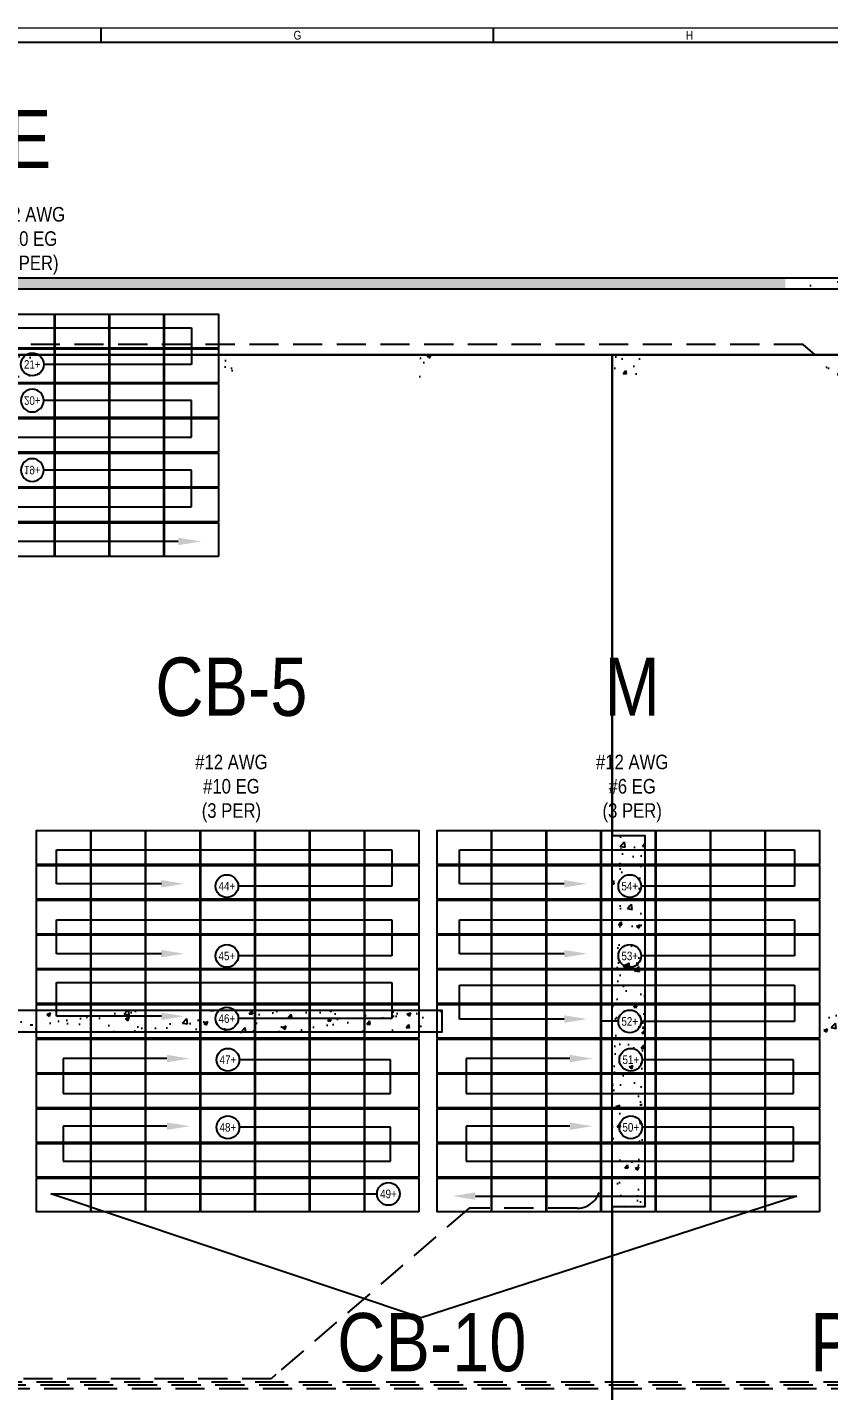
# Model space of a CAD drawing. Header units: inches. Extents: x 0.3 to 35.5, y 0.2 to 23.5.
# Drawn here: x 19.92 to 26.8, y 11.81 to 23.51 of the extents above; entities that cross this region are included whole.
import ezdxf
from ezdxf import colors
from ezdxf.entities.mleader import LeaderData, LeaderLine
from ezdxf.enums import TextEntityAlignment as Align
from ezdxf.math import Vec2, Vec3

# ---------------------------------------------------------------- set-up
doc = ezdxf.new("R2010")
doc.units = ezdxf.units.IN
doc.header["$MEASUREMENT"] = 0
doc.linetypes.add('HIDDEN', pattern=[0.375, 0.25, -0.125])
for name, color, linetype in [('$AUDIT_BAD_LAYER1', 7, 'Continuous'), ('772-1$0$A-AREA', 9, 'Continuous'), ('772-1$0$A-WALL-PATT', 8, 'Continuous'), ('A - Level 1', 7, 'Continuous'), ('AN - Text', 7, 'Continuous'), ('E-STRINGS', 62, 'Continuous'), ('MODULES', 1, 'Continuous')]:
    doc.layers.add(name, color=color, linetype=linetype)
doc.layers.add('E - Conduit', color=7, linetype='HIDDEN', lineweight=25)
doc.styles.add('Arial Narrow', font='ARIALN.TTF', dxfattribs={"height": 1})
doc.styles.add('Borrego', font='ARIALN.TTF')
doc.styles.add('Borrego 8th NO-ANNO', font='ARIALN.TTF')
doc.styles.get("Standard").update_dxf_attribs({"font": 'ARIAL.TTF'})
pattern_1 = [(50, (5.9374, 24.06752), (0.3362157, -0.029415), [0.0351563, -0.3867188]), (355, (5.9374, 24.06752), (-0.0650397, 0.35259), [0.028125, -0.309375]), (100.4514, (5.96543, 24.06507), (0.2711763, 0.3231748), [0.0298782, -0.3286604]), (46.1842, (5.9374, 24.16127), (0.500269, -0.077587), [0.052734, -0.580078]), (96.6356, (5.9791, 24.1548), (0.438123, 0.456618), [0.044817, -0.4929905]), (351.1842, (5.9374, 24.16127), (0.438123, 0.456618), [0.0421875, -0.4640625]), (21, (5.98428, 24.13783), (0.2798002, -0.1887276), [0.0351563, -0.3867188]), (326, (5.9843, 24.13783), (0.114054, 0.339914), [0.028125, -0.309375]), (71.4514, (6.0076, 24.1221), (0.3938544, 0.151186), [0.0298782, -0.3286604]), (37.5, (5.93741, 24.06752), (0.00569993, 0.156044), [0, -0.305625, 0, -0.3140625, 0, -0.3105469]), (7.5, (5.93741, 24.06752), (0.1233138, 0.1848805), [0, -0.1790625, 0, -0.2985938, 0, -0.1183594]), (327.5, (5.83288, 24.06752), (0.25022927, -0.0105726), [0, -0.1171875, 0, -0.365625, 0, -0.4851563]), (317.5, (5.786, 24.06752), (0.2733685, 0.0469242), [0, -0.1523438, 0, -0.2428125, 0, -0.3445313])]
pattern_2 = [(50, (-7.09443, -6.13496), (0.3362157, -0.029415), [0.0351563, -0.3867188]), (355, (-7.09443, -6.13496), (-0.0650397, 0.35259), [0.028125, -0.309375]), (100.4514, (-7.06642, -6.1374), (0.2711763, 0.3231748), [0.0298782, -0.3286604]), (46.1842, (-7.09443, -6.0412), (0.5002692, -0.077587), [0.0527344, -0.580078]), (96.6356, (-7.05275, -6.0477), (0.438123, 0.456618), [0.0448173, -0.4929905]), (351.1842, (-7.09443, -6.0412), (0.438123, 0.456618), [0.0421875, -0.4640625]), (21, (-7.04756, -6.06465), (0.2798002, -0.1887276), [0.0351563, -0.3867188]), (326, (-7.04756, -6.06465), (0.114054, 0.339914), [0.028125, -0.309375]), (71.4514, (-7.02424, -6.08038), (0.3938544, 0.1511862), [0.0298782, -0.3286604]), (37.5, (-7.09443, -6.13496), (0.00569993, 0.156044), [0, -0.305625, 0, -0.3140625, 0, -0.3105469]), (7.5, (-7.09443, -6.13496), (0.12331385, 0.1848805), [0, -0.1790625, 0, -0.29859375, 0, -0.1183594]), (327.5, (-7.19897, -6.13496), (0.25022927, -0.0105726), [0, -0.1171875, 0, -0.365625, 0, -0.48515625]), (317.5, (-7.24584, -6.13496), (0.2733685, 0.0469242), [0, -0.1523438, 0, -0.2428125, 0, -0.3445313])]

# ---------------------------------------------------------------- blocks, each defined once
blk = doc.blocks.new('_TagCircle')
at = {"layer": 'E-STRINGS', "linetype": 'ByBlock', "lineweight": -2}
blk.add_circle((0, 0), 0.125, dxfattribs=at)
at = {"layer": 'E-STRINGS', "style": 'Arial Narrow'}
blk.add_attdef('TAGNUMBER', text='', height=0.09375, dxfattribs=at).set_placement((0, -0.046875), align=Align.CENTER)
blk = doc.blocks.new('*E147')
at = {"layer": '772-1$0$A-WALL-PATT'}
h = blk.add_hatch(dxfattribs=at)
h.set_pattern_fill('AR-CONC', color=256, scale=0.046875, style=0)
h.set_pattern_definition(pattern_1)
h.paths.add_polyline_path([(25.16, 20.879), (10.886, 20.879), (10.886, 20.785), (25.16, 20.785)])
h = blk.add_hatch(dxfattribs=at)
h.set_pattern_fill('AR-CONC', color=256, scale=0.046875, style=0)
h.set_pattern_definition(pattern_1)
h.paths.add_polyline_path([(32.07, 20.879), (25.16, 20.879), (25.16, 20.785), (32.07, 20.785)])
h = blk.add_hatch(dxfattribs=at)
h.set_pattern_fill('AR-CONC', color=256, scale=0.046875, style=0)
h.set_pattern_definition(pattern_2)
h.paths.add_polyline_path([(18.773, 20.035), (18.773, 20.223), (18.539, 20.223), (18.539, 20.035)])
h = blk.add_hatch(dxfattribs=at)
h.set_pattern_fill('AR-CONC', color=256, scale=0.046875, style=0)
h.set_pattern_definition(pattern_2)
h.paths.add_polyline_path([(20.492, 20.035), (20.492, 20.223), (20.258, 20.223), (20.258, 20.035)])
h = blk.add_hatch(dxfattribs=at)
h.set_pattern_fill('AR-CONC', color=256, scale=0.046875, style=0)
h.set_pattern_definition(pattern_2)
h.paths.add_polyline_path([(22.211, 20.035), (22.211, 20.223), (21.977, 20.223), (21.977, 20.035)])
h = blk.add_hatch(dxfattribs=at)
h.set_pattern_fill('AR-CONC', color=256, scale=0.046875, style=0)
h.set_pattern_definition(pattern_2)
h.paths.add_polyline_path([(23.695, 20.223), (23.695, 20.035), (23.93, 20.035), (23.93, 20.223)])
h = blk.add_hatch(dxfattribs=at)
h.set_pattern_fill('AR-CONC', color=256, scale=0.046875, style=0)
h.set_pattern_definition(pattern_2)
h.paths.add_polyline_path([(25.414, 20.223), (25.414, 20.035), (25.648, 20.035), (25.648, 20.223)])
h = blk.add_hatch(dxfattribs=at)
h.set_pattern_fill('AR-CONC', color=256, scale=0.046875, style=0)
h.set_pattern_definition(pattern_1)
h.paths.add_polyline_path([(23.953, 16.098), (23.672, 16.098), (23.672, 12.91), (23.953, 12.91)])
h = blk.add_hatch(dxfattribs=at)
h.set_pattern_fill('AR-CONC', color=256, scale=0.046875, style=0)
h.set_pattern_definition(pattern_1)
h.paths.add_polyline_path([(22.211, 14.41), (22.211, 14.598), (16.82, 14.598), (16.82, 14.41)])
h = blk.add_hatch(dxfattribs=at)
h.set_pattern_fill('AR-CONC', color=256, scale=0.046875, style=0)
h.set_pattern_definition(pattern_2)
h.paths.add_polyline_path([(25.438, 14.41), (25.625, 14.41), (25.625, 14.598), (25.438, 14.598)])
at = {"layer": '772-1$0$A-AREA', "elevation": 0}
for points in [[(32.741, 20.879), (2.25, 20.879)], [(31.977, 20.223), (23.672, 20.223), (23.672, 16.098), (23.953, 16.098), (23.953, 12.91), (23.672, 12.91), (23.672, 10.473)]]:
    blk.add_lwpolyline(points, dxfattribs=at)
for points in [[(18.198, 20.785), (18.149, 20.223), (31.977, 20.223), (31.977, 20.785)], [(15.594, 14.535), (15.594, 3.16), (18.867, 3.16), (18.867, 8.77), (18.977, 8.77), (18.977, 8.723), (19.539, 8.723), (19.539, 8.77), (19.648, 8.77), (19.648, 7.191), (19.539, 7.191), (19.539, 7.301), (18.977, 7.301), (18.977, 7.191), (18.867, 7.191), (18.867, 3.16), (23.672, 3.16), (23.672, 20.223), (18.149, 20.223), (17.657, 14.598), (22.211, 14.598), (22.211, 14.41), (16.82, 14.41), (16.82, 14.535)]]:
    blk.add_lwpolyline(points, close=True, dxfattribs=at)
blk = doc.blocks.new('Border 24 x 36')
at = {"layer": '$AUDIT_BAD_LAYER1'}
for p, q in [((20.675, 23.5), (20.675, 23.625)), ((24.038, 23.5), (24.038, 23.625)), ((34.125, 23.5), (0.5, 23.5))]:
    blk.add_line(p, q, dxfattribs=at)
at = {"layer": '$AUDIT_BAD_LAYER1', "const_width": 0.0125}
blk.add_lwpolyline([(0.375, 0.375), (35.625, 0.375), (35.625, 23.625), (0.375, 23.625)], close=True, dxfattribs=at)
at = {"layer": '$AUDIT_BAD_LAYER1', "char_height": 0.075, "width": 0.18967, "attachment_point": 5, "style": 'Borrego'}
for s, insert in [('G', (22.358, 23.563)), ('H', (25.721, 23.563))]:
    blk.add_mtext(s, dxfattribs=dict(at, insert=insert))

msp = doc.modelspace()

# ---------------------------------------------------------------- linework, layer by layer
at = {"layer": 'AN - Text', "linetype": 'Continuous'}
msp.add_lwpolyline([(0.381, 0.256), (34.006, 0.256), (34.006, 23.381), (0.381, 23.381)], close=True, dxfattribs=at)
at = {"layer": 'E - Conduit'}
for p, q in [((26.576, 20.789), (18.052, 20.789)), ((26.679, 20.7, 0), (26.576, 20.789)), ((24.984, 14.983), (24.838, 14.983)), ((24.838, 14.983), (24.838, 13.577)), ((23.711, 13.377), (22.054, 11.951)), ((24.638, 13.377), (23.711, 13.377)), ((22.054, 11.951), (22.013, 11.915)), ((32.692, 11.829, 0), (8.426, 11.829, 0)), ((32.659, 11.859, 0), (8.449, 11.859, 0)), ((32.626, 11.885, 0), (11.209, 11.885, 0)), ((22.013, 11.915), (11.238, 11.915))]:
    msp.add_line(p, q, dxfattribs=at)
msp.add_arc((24.638, 13.577), 0.2, 270, 0, dxfattribs=at)
at = {"layer": 'MODULES', "elevation": 0}
for points in [[(20.152, 20.76), (19.69, 20.76), (19.69, 21.05), (20.152, 21.05)], [(20.621, 20.76), (20.16, 20.76), (20.16, 21.05), (20.621, 21.05)], [(21.091, 20.76), (20.629, 20.76), (20.629, 21.05), (21.091, 21.05)], [(21.56, 20.76), (21.099, 20.76), (21.099, 21.05), (21.56, 21.05)], [(20.152, 20.462), (19.69, 20.462), (19.69, 20.752), (20.152, 20.752)], [(20.621, 20.462), (20.16, 20.462), (20.16, 20.752), (20.621, 20.752)], [(21.091, 20.462), (20.629, 20.462), (20.629, 20.752), (21.091, 20.752)], [(21.56, 20.462), (21.099, 20.462), (21.099, 20.752), (21.56, 20.752)], [(20.152, 20.163), (19.69, 20.163), (19.69, 20.454), (20.152, 20.454)], [(20.621, 20.163), (20.16, 20.163), (20.16, 20.454), (20.621, 20.454)], [(21.091, 20.163), (20.629, 20.163), (20.629, 20.454), (21.091, 20.454)], [(21.56, 20.163), (21.099, 20.163), (21.099, 20.454), (21.56, 20.454)], [(20.152, 19.865), (19.69, 19.865), (19.69, 20.156), (20.152, 20.156)], [(20.621, 19.865), (20.16, 19.865), (20.16, 20.156), (20.621, 20.156)], [(21.091, 19.865), (20.629, 19.865), (20.629, 20.156), (21.091, 20.156)], [(21.56, 19.865), (21.099, 19.865), (21.099, 20.156), (21.56, 20.156)], [(20.152, 19.567), (19.69, 19.567), (19.69, 19.857), (20.152, 19.857)], [(20.621, 19.567), (20.16, 19.567), (20.16, 19.857), (20.621, 19.857)], [(21.091, 19.567), (20.629, 19.567), (20.629, 19.857), (21.091, 19.857)], [(21.56, 19.567), (21.099, 19.567), (21.099, 19.857), (21.56, 19.857)], [(20.152, 19.269), (19.69, 19.269), (19.69, 19.559), (20.152, 19.559)], [(20.621, 19.269), (20.16, 19.269), (20.16, 19.559), (20.621, 19.559)], [(21.091, 19.269), (20.629, 19.269), (20.629, 19.559), (21.091, 19.559)], [(21.56, 19.269), (21.099, 19.269), (21.099, 19.559), (21.56, 19.559)], [(20.152, 18.971), (19.69, 18.971), (19.69, 19.261), (20.152, 19.261)], [(20.621, 18.971), (20.16, 18.971), (20.16, 19.261), (20.621, 19.261)], [(21.091, 18.971), (20.629, 18.971), (20.629, 19.261), (21.091, 19.261)], [(21.56, 18.971), (21.099, 18.971), (21.099, 19.261), (21.56, 19.261)], [(20.462, 16.327), (20, 16.327), (20, 16.618), (20.462, 16.618)], [(20.932, 16.327), (20.47, 16.327), (20.47, 16.618), (20.932, 16.618)], [(21.401, 16.327), (20.939, 16.327), (20.939, 16.618), (21.401, 16.618)], [(21.871, 16.327), (21.409, 16.327), (21.409, 16.618), (21.871, 16.618)], [(22.34, 16.327), (21.878, 16.327), (21.878, 16.618), (22.34, 16.618)], [(22.81, 16.327), (22.348, 16.327), (22.348, 16.618), (22.81, 16.618)], [(23.279, 16.327), (22.818, 16.327), (22.818, 16.618), (23.279, 16.618)], [(23.9, 16.327), (23.438, 16.327), (23.438, 16.618), (23.9, 16.618)], [(24.369, 16.327), (23.907, 16.327), (23.907, 16.618), (24.369, 16.618)], [(24.839, 16.327), (24.377, 16.327), (24.377, 16.618), (24.839, 16.618)], [(25.308, 16.327), (24.846, 16.327), (24.846, 16.618), (25.308, 16.618)], [(25.778, 16.327), (25.316, 16.327), (25.316, 16.618), (25.778, 16.618)], [(26.247, 16.327), (25.785, 16.327), (25.785, 16.618), (26.247, 16.618)], [(26.717, 16.327), (26.255, 16.327), (26.255, 16.618), (26.717, 16.618)], [(20.462, 16.029), (20, 16.029), (20, 16.32), (20.462, 16.32)], [(20.932, 16.029), (20.47, 16.029), (20.47, 16.32), (20.932, 16.32)], [(21.401, 16.029), (20.939, 16.029), (20.939, 16.32), (21.401, 16.32)], [(21.871, 16.029), (21.409, 16.029), (21.409, 16.32), (21.871, 16.32)], [(22.34, 16.029), (21.878, 16.029), (21.878, 16.32), (22.34, 16.32)], [(22.81, 16.029), (22.348, 16.029), (22.348, 16.32), (22.81, 16.32)], [(23.279, 16.029), (22.818, 16.029), (22.818, 16.32), (23.279, 16.32)], [(23.9, 16.029), (23.438, 16.029), (23.438, 16.32), (23.9, 16.32)], [(24.369, 16.029), (23.907, 16.029), (23.907, 16.32), (24.369, 16.32)], [(24.839, 16.029), (24.377, 16.029), (24.377, 16.32), (24.839, 16.32)], [(25.308, 16.029), (24.846, 16.029), (24.846, 16.32), (25.308, 16.32)], [(25.778, 16.029), (25.316, 16.029), (25.316, 16.32), (25.778, 16.32)], [(26.247, 16.029), (25.785, 16.029), (25.785, 16.32), (26.247, 16.32)], [(26.717, 16.029), (26.255, 16.029), (26.255, 16.32), (26.717, 16.32)], [(20.462, 15.731), (20, 15.731), (20, 16.021), (20.462, 16.021)], [(20.932, 15.731), (20.47, 15.731), (20.47, 16.021), (20.932, 16.021)], [(21.401, 15.731), (20.939, 15.731), (20.939, 16.021), (21.401, 16.021)], [(21.871, 15.731), (21.409, 15.731), (21.409, 16.021), (21.871, 16.021)], [(22.34, 15.731), (21.878, 15.731), (21.878, 16.021), (22.34, 16.021)], [(22.81, 15.731), (22.348, 15.731), (22.348, 16.021), (22.81, 16.021)], [(23.279, 15.731), (22.818, 15.731), (22.818, 16.021), (23.279, 16.021)], [(23.9, 15.731), (23.438, 15.731), (23.438, 16.021), (23.9, 16.021)], [(24.369, 15.731), (23.907, 15.731), (23.907, 16.021), (24.369, 16.021)], [(24.839, 15.731), (24.377, 15.731), (24.377, 16.021), (24.839, 16.021)], [(25.308, 15.731), (24.846, 15.731), (24.846, 16.021), (25.308, 16.021)], [(25.778, 15.731), (25.316, 15.731), (25.316, 16.021), (25.778, 16.021)], [(26.247, 15.731), (25.785, 15.731), (25.785, 16.021), (26.247, 16.021)], [(26.717, 15.731), (26.255, 15.731), (26.255, 16.021), (26.717, 16.021)], [(20.462, 15.433), (20, 15.433), (20, 15.723), (20.462, 15.723)], [(20.932, 15.433), (20.47, 15.433), (20.47, 15.723), (20.932, 15.723)], [(21.401, 15.433), (20.939, 15.433), (20.939, 15.723), (21.401, 15.723)], [(21.871, 15.433), (21.409, 15.433), (21.409, 15.723), (21.871, 15.723)], [(22.34, 15.433), (21.878, 15.433), (21.878, 15.723), (22.34, 15.723)], [(22.81, 15.433), (22.348, 15.433), (22.348, 15.723), (22.81, 15.723)], [(23.279, 15.433), (22.818, 15.433), (22.818, 15.723), (23.279, 15.723)], [(23.9, 15.433), (23.438, 15.433), (23.438, 15.723), (23.9, 15.723)], [(24.369, 15.433), (23.907, 15.433), (23.907, 15.723), (24.369, 15.723)], [(24.839, 15.433), (24.377, 15.433), (24.377, 15.723), (24.839, 15.723)], [(25.308, 15.433), (24.846, 15.433), (24.846, 15.723), (25.308, 15.723)], [(25.778, 15.433), (25.316, 15.433), (25.316, 15.723), (25.778, 15.723)], [(26.247, 15.433), (25.785, 15.433), (25.785, 15.723), (26.247, 15.723)], [(26.717, 15.433), (26.255, 15.433), (26.255, 15.723), (26.717, 15.723)], [(20.462, 15.135), (20, 15.135), (20, 15.425), (20.462, 15.425)], [(20.932, 15.135), (20.47, 15.135), (20.47, 15.425), (20.932, 15.425)], [(21.401, 15.135), (20.939, 15.135), (20.939, 15.425), (21.401, 15.425)], [(21.871, 15.135), (21.409, 15.135), (21.409, 15.425), (21.871, 15.425)], [(22.34, 15.135), (21.878, 15.135), (21.878, 15.425), (22.34, 15.425)], [(22.81, 15.135), (22.348, 15.135), (22.348, 15.425), (22.81, 15.425)], [(23.279, 15.135), (22.818, 15.135), (22.818, 15.425), (23.279, 15.425)], [(23.9, 15.135), (23.438, 15.135), (23.438, 15.425), (23.9, 15.425)], [(24.369, 15.135), (23.907, 15.135), (23.907, 15.425), (24.369, 15.425)], [(24.839, 15.135), (24.377, 15.135), (24.377, 15.425), (24.839, 15.425)], [(25.308, 15.135), (24.846, 15.135), (24.846, 15.425), (25.308, 15.425)], [(25.778, 15.135), (25.316, 15.135), (25.316, 15.425), (25.778, 15.425)], [(26.247, 15.135), (25.785, 15.135), (25.785, 15.425), (26.247, 15.425)], [(26.717, 15.135), (26.255, 15.135), (26.255, 15.425), (26.717, 15.425)], [(20.462, 14.837), (20, 14.837), (20, 15.127), (20.462, 15.127)], [(20.932, 14.837), (20.47, 14.837), (20.47, 15.127), (20.932, 15.127)], [(21.401, 14.837), (20.939, 14.837), (20.939, 15.127), (21.401, 15.127)], [(21.871, 14.837), (21.409, 14.837), (21.409, 15.127), (21.871, 15.127)], [(22.34, 14.837), (21.878, 14.837), (21.878, 15.127), (22.34, 15.127)], [(22.81, 14.837), (22.348, 14.837), (22.348, 15.127), (22.81, 15.127)], [(23.279, 14.837), (22.818, 14.837), (22.818, 15.127), (23.279, 15.127)], [(23.9, 14.837), (23.438, 14.837), (23.438, 15.127), (23.9, 15.127)], [(24.369, 14.837), (23.907, 14.837), (23.907, 15.127), (24.369, 15.127)], [(24.839, 14.837), (24.377, 14.837), (24.377, 15.127), (24.839, 15.127)], [(25.308, 14.837), (24.846, 14.837), (24.846, 15.127), (25.308, 15.127)], [(25.778, 14.837), (25.316, 14.837), (25.316, 15.127), (25.778, 15.127)], [(26.247, 14.837), (25.785, 14.837), (25.785, 15.127), (26.247, 15.127)], [(26.717, 14.837), (26.255, 14.837), (26.255, 15.127), (26.717, 15.127)], [(20.462, 14.538), (20, 14.538), (20, 14.829), (20.462, 14.829)], [(20.932, 14.538), (20.47, 14.538), (20.47, 14.829), (20.932, 14.829)], [(21.401, 14.538), (20.939, 14.538), (20.939, 14.829), (21.401, 14.829)], [(21.871, 14.538), (21.409, 14.538), (21.409, 14.829), (21.871, 14.829)], [(22.34, 14.538), (21.878, 14.538), (21.878, 14.829), (22.34, 14.829)], [(22.81, 14.538), (22.348, 14.538), (22.348, 14.829), (22.81, 14.829)], [(23.279, 14.538), (22.818, 14.538), (22.818, 14.829), (23.279, 14.829)], [(23.9, 14.538), (23.438, 14.538), (23.438, 14.829), (23.9, 14.829)], [(24.369, 14.538), (23.907, 14.538), (23.907, 14.829), (24.369, 14.829)], [(24.839, 14.538), (24.377, 14.538), (24.377, 14.829), (24.839, 14.829)], [(25.308, 14.538), (24.846, 14.538), (24.846, 14.829), (25.308, 14.829)], [(25.778, 14.538), (25.316, 14.538), (25.316, 14.829), (25.778, 14.829)], [(26.247, 14.538), (25.785, 14.538), (25.785, 14.829), (26.247, 14.829)], [(26.717, 14.538), (26.255, 14.538), (26.255, 14.829), (26.717, 14.829)], [(20.462, 14.24), (20, 14.24), (20, 14.531), (20.462, 14.531)], [(20.932, 14.24), (20.47, 14.24), (20.47, 14.531), (20.932, 14.531)], [(21.401, 14.24), (20.939, 14.24), (20.939, 14.531), (21.401, 14.531)], [(21.871, 14.24), (21.409, 14.24), (21.409, 14.531), (21.871, 14.531)], [(22.34, 14.24), (21.878, 14.24), (21.878, 14.531), (22.34, 14.531)], [(22.81, 14.24), (22.348, 14.24), (22.348, 14.531), (22.81, 14.531)], [(23.279, 14.24), (22.818, 14.24), (22.818, 14.531), (23.279, 14.531)], [(23.9, 14.24), (23.438, 14.24), (23.438, 14.531), (23.9, 14.531)], [(24.369, 14.24), (23.907, 14.24), (23.907, 14.531), (24.369, 14.531)], [(24.839, 14.24), (24.377, 14.24), (24.377, 14.531), (24.839, 14.531)], [(25.308, 14.24), (24.846, 14.24), (24.846, 14.531), (25.308, 14.531)], [(25.778, 14.24), (25.316, 14.24), (25.316, 14.531), (25.778, 14.531)], [(26.247, 14.24), (25.785, 14.24), (25.785, 14.531), (26.247, 14.531)], [(26.717, 14.24), (26.255, 14.24), (26.255, 14.531), (26.717, 14.531)], [(20.462, 13.942), (20, 13.942), (20, 14.232), (20.462, 14.232)], [(20.932, 13.942), (20.47, 13.942), (20.47, 14.232), (20.932, 14.232)], [(21.401, 13.942), (20.939, 13.942), (20.939, 14.232), (21.401, 14.232)], [(21.871, 13.942), (21.409, 13.942), (21.409, 14.232), (21.871, 14.232)], [(22.34, 13.942), (21.878, 13.942), (21.878, 14.232), (22.34, 14.232)], [(22.81, 13.942), (22.348, 13.942), (22.348, 14.232), (22.81, 14.232)], [(23.279, 13.942), (22.818, 13.942), (22.818, 14.232), (23.279, 14.232)], [(23.9, 13.942), (23.438, 13.942), (23.438, 14.232), (23.9, 14.232)], [(24.369, 13.942), (23.907, 13.942), (23.907, 14.232), (24.369, 14.232)], [(24.839, 13.942), (24.377, 13.942), (24.377, 14.232), (24.839, 14.232)], [(25.308, 13.942), (24.846, 13.942), (24.846, 14.232), (25.308, 14.232)], [(25.778, 13.942), (25.316, 13.942), (25.316, 14.232), (25.778, 14.232)], [(26.247, 13.942), (25.785, 13.942), (25.785, 14.232), (26.247, 14.232)], [(26.717, 13.942), (26.255, 13.942), (26.255, 14.232), (26.717, 14.232)], [(20.462, 13.644), (20, 13.644), (20, 13.934), (20.462, 13.934)], [(20.932, 13.644), (20.47, 13.644), (20.47, 13.934), (20.932, 13.934)], [(21.401, 13.644), (20.939, 13.644), (20.939, 13.934), (21.401, 13.934)], [(21.871, 13.644), (21.409, 13.644), (21.409, 13.934), (21.871, 13.934)], [(22.34, 13.644), (21.878, 13.644), (21.878, 13.934), (22.34, 13.934)], [(22.81, 13.644), (22.348, 13.644), (22.348, 13.934), (22.81, 13.934)], [(23.279, 13.644), (22.818, 13.644), (22.818, 13.934), (23.279, 13.934)], [(23.9, 13.644), (23.438, 13.644), (23.438, 13.934), (23.9, 13.934)], [(24.369, 13.644), (23.907, 13.644), (23.907, 13.934), (24.369, 13.934)], [(24.839, 13.644), (24.377, 13.644), (24.377, 13.934), (24.839, 13.934)], [(25.308, 13.644), (24.846, 13.644), (24.846, 13.934), (25.308, 13.934)], [(25.778, 13.644), (25.316, 13.644), (25.316, 13.934), (25.778, 13.934)], [(26.247, 13.644), (25.785, 13.644), (25.785, 13.934), (26.247, 13.934)], [(26.717, 13.644), (26.255, 13.644), (26.255, 13.934), (26.717, 13.934)], [(20.462, 13.346), (20, 13.346), (20, 13.636), (20.462, 13.636)], [(20.932, 13.346), (20.47, 13.346), (20.47, 13.636), (20.932, 13.636)], [(21.401, 13.346), (20.939, 13.346), (20.939, 13.636), (21.401, 13.636)], [(21.871, 13.346), (21.409, 13.346), (21.409, 13.636), (21.871, 13.636)], [(22.34, 13.346), (21.878, 13.346), (21.878, 13.636), (22.34, 13.636)], [(22.81, 13.346), (22.348, 13.346), (22.348, 13.636), (22.81, 13.636)], [(23.279, 13.346), (22.818, 13.346), (22.818, 13.636), (23.279, 13.636)], [(23.9, 13.346), (23.438, 13.346), (23.438, 13.636), (23.9, 13.636)], [(24.369, 13.346), (23.907, 13.346), (23.907, 13.636), (24.369, 13.636)], [(24.839, 13.346), (24.377, 13.346), (24.377, 13.636), (24.839, 13.636)], [(25.308, 13.346), (24.846, 13.346), (24.846, 13.636), (25.308, 13.636)], [(25.778, 13.346), (25.316, 13.346), (25.316, 13.636), (25.778, 13.636)], [(26.247, 13.346), (25.785, 13.346), (25.785, 13.636), (26.247, 13.636)], [(26.717, 13.346), (26.255, 13.346), (26.255, 13.636), (26.717, 13.636)]]:
    msp.add_lwpolyline(points, close=True, dxfattribs=at)

# ---------------------------------------------------------------- block references
at = {"layer": '$AUDIT_BAD_LAYER1'}
msp.add_blockref('Border 24 x 36', (-0.119, -0.119), dxfattribs=at)
at = {"layer": 'A - Level 1', "color": 7}
msp.add_blockref('*E147', (1.265, 0.479, 0), dxfattribs=at)

# ---------------------------------------------------------------- texts
at = {"layer": 'AN - Text', "char_height": 0.125, "width": 2.75194, "attachment_point": 5, "style": 'Borrego 8th NO-ANNO'}
for s, insert in [('{\\H4x;E}\\P#12 AWG\\P#10 EG\\P(3 PER)', (19.935, 22.097)), ('{\\H4x;CB-5}\\P#12 AWG\\P#10 EG\\P(3 PER)', (21.672, 17.397)), ('{\\H4x;M}\\P#12 AWG\\P#6 EG\\P(3 PER)', (25.11, 17.397)), ('{\\H4x;CB-10}\\P#10 AWG\\P#6 EG\\P(3 PER)', (23.391, 11.772)), ('{\\H4x;P}\\P#10 AWG\\P#6 EG\\P(3 PER)', (26.829, 11.772))]:
    msp.add_mtext(s, dxfattribs=dict(at, insert=insert))

# ---------------------------------------------------------------- leaders
at = {"layer": 'E-STRINGS'}
ml = msp.add_multileader_block('Standard', dxfattribs=at)
ml.set_content('_TagCircle', color=256, scale=0.78125)
ml.set_attribute('TAGNUMBER', '21+', width=0)
ml.set_leader_properties(color=256, linetype='ByLayer', lineweight=-1)
ml.build(insert=Vec2(0, 0))
ml.multileader.update_dxf_attribs({"has_dogleg": 0, "has_text_frame": 1, "text_right_attachment_type": 6, "dogleg_length": 0, "arrow_head_size": 0.195, "scale": 100})
ctx = ml.context
ctx.base_point, ctx.scale, ctx.char_height, ctx.arrow_head_size, ctx.landing_gap_size, ctx.plane_origin = Vec3(19.866, 20.619), 100, 14.063, 0.195, 4.688, Vec3(19.644, 20.588)
ctx.right_attachment = 6
notes = []
notes.append((ctx, [(0, (1, 1, 0), (20.061, 20.619), (-1, 0), 0, [(0, [(19.644, 20.588), (18.494, 20.588), (18.494, 20.933), (21.33, 20.933), (21.33, 20.619)], 0, [])])]))
ctx.block.insert = Vec3(19.964, 20.619)
ml = msp.add_multileader_block('Standard', dxfattribs=at)
ml.set_content('_TagCircle', color=256, scale=-0.78125)
ml.set_attribute('TAGNUMBER', '20+', width=0)
ml.set_leader_properties(color=256, linetype='ByLayer', lineweight=-1)
ml.build(insert=Vec2(0, 0))
ml.multileader.update_dxf_attribs({"has_dogleg": 0, "has_text_frame": 1, "text_right_attachment_type": 6, "dogleg_length": 0, "arrow_head_size": 0.195, "scale": 100})
ctx = ml.context
ctx.base_point, ctx.scale, ctx.char_height, ctx.arrow_head_size, ctx.landing_gap_size, ctx.plane_origin = Vec3(19.866, 20.309), 100, 14.063, 0.195, 4.688, Vec3(19.644, 20.34)
ctx.right_attachment = 6
notes.append((ctx, [(0, (1, 1, 0), (20.061, 20.309), (-1, 0), 0, [(0, [(19.644, 20.34), (18.494, 20.34), (18.494, 19.995), (21.33, 19.995), (21.33, 20.309)], 0, [])])]))
ctx.block.insert, ctx.block.rotation, ctx.block.scale = Vec3(19.964, 20.309), 3.141593, Vec3(-0.78125, 0.78125, 0.78125)
ml = msp.add_multileader_block('Standard', dxfattribs=at)
ml.set_content('_TagCircle', color=256, scale=-0.78125)
ml.set_attribute('TAGNUMBER', '19+', width=0)
ml.set_leader_properties(color=256, linetype='ByLayer', lineweight=-1)
ml.build(insert=Vec2(0, 0))
ml.multileader.update_dxf_attribs({"has_dogleg": 0, "has_text_frame": 1, "text_right_attachment_type": 6, "dogleg_length": 0, "arrow_head_size": 0.195, "scale": 100})
ctx = ml.context
ctx.base_point, ctx.scale, ctx.char_height, ctx.arrow_head_size, ctx.landing_gap_size, ctx.plane_origin = Vec3(19.866, 19.712), 100, 14.063, 0.195, 4.688, Vec3(19.644, 19.743)
ctx.right_attachment = 6
notes.append((ctx, [(0, (1, 1, 0), (20.061, 19.712), (-1, 0), 0, [(0, [(19.644, 19.743), (18.494, 19.743), (18.494, 19.397), (21.33, 19.397), (21.33, 19.712)], 0, [])])]))
ctx.block.insert, ctx.block.rotation, ctx.block.scale = Vec3(19.964, 19.712), 3.141593, Vec3(-0.78125, 0.78125, 0.78125)
ml = msp.add_multileader_block('Standard', dxfattribs=at)
ml.set_content('_TagCircle', color=256, scale=0.78125)
ml.set_attribute('TAGNUMBER', '18+', width=0)
ml.set_leader_properties(color=256, linetype='ByLayer', lineweight=-1)
ml.build(insert=Vec2(0, 0))
ml.multileader.update_dxf_attribs({"has_dogleg": 0, "has_text_frame": 1, "text_right_attachment_type": 6, "dogleg_length": 0, "arrow_head_size": 0.195, "scale": 100})
ctx = ml.context
ctx.base_point, ctx.scale, ctx.char_height, ctx.arrow_head_size, ctx.landing_gap_size, ctx.plane_origin = Vec3(14.983, 19.093), 100, 14.063, 0.195, 4.688, Vec3(21.411, 19.1)
ctx.right_attachment = 6
notes.append((ctx, [(0, (1, 1, 0), (15.178, 19.093), (-1, 0), 0, [(0, [(21.411, 19.1), (18.513, 19.1), (18.2, 18.693), (17.894, 19.093)], 0, [])])]))
ctx.block.insert = Vec3(15.081, 19.093)
ml = msp.add_multileader_block('Standard', dxfattribs=at)
ml.set_content('_TagCircle', color=256, scale=0.78125)
ml.set_attribute('TAGNUMBER', '44+', width=0)
ml.set_leader_properties(color=256, linetype='ByLayer', lineweight=-1)
ml.build(insert=Vec2(0, 0))
ml.multileader.update_dxf_attribs({"has_dogleg": 0, "has_text_frame": 1, "text_right_attachment_type": 6, "dogleg_length": 0, "arrow_head_size": 0.195, "scale": 100})
ctx = ml.context
ctx.base_point, ctx.scale, ctx.char_height, ctx.arrow_head_size, ctx.landing_gap_size, ctx.plane_origin = Vec3(21.535, 16.142), 100, 14.063, 0.195, 4.688, Vec3(21.266, 16.162)
ctx.right_attachment = 6
notes.append((ctx, [(0, (1, 1, 0), (21.73, 16.142), (-1, 0), 0, [(0, [(21.266, 16.162), (20.172, 16.162), (20.172, 16.452), (23.047, 16.452), (23.047, 16.142)], 0, [])])]))
ctx.block.insert = Vec3(21.633, 16.142)
ml = msp.add_multileader_block('Standard', dxfattribs=at)
ml.set_content('_TagCircle', color=256, scale=0.78125)
ml.set_attribute('TAGNUMBER', '54+', width=0)
ml.set_leader_properties(color=256, linetype='ByLayer', lineweight=-1)
ml.build(insert=Vec2(0, 0))
ml.multileader.update_dxf_attribs({"has_dogleg": 0, "has_text_frame": 1, "text_right_attachment_type": 6, "dogleg_length": 0, "arrow_head_size": 0.195, "scale": 100})
ctx = ml.context
ctx.base_point, ctx.scale, ctx.char_height, ctx.arrow_head_size, ctx.landing_gap_size, ctx.plane_origin = Vec3(24.991, 16.142), 100, 14.063, 0.195, 4.688, Vec3(24.722, 16.162)
ctx.right_attachment = 6
notes.append((ctx, [(0, (1, 1, 0), (25.186, 16.142), (-1, 0), 0, [(0, [(24.722, 16.162), (23.628, 16.162), (23.628, 16.452), (26.503, 16.452), (26.503, 16.142)], 0, [])])]))
ctx.block.insert = Vec3(25.089, 16.142)
ml = msp.add_multileader_block('Standard', dxfattribs=at)
ml.set_content('_TagCircle', color=256, scale=0.78125)
ml.set_attribute('TAGNUMBER', '45+', width=0)
ml.set_leader_properties(color=256, linetype='ByLayer', lineweight=-1)
ml.build(insert=Vec2(0, 0))
ml.multileader.update_dxf_attribs({"has_dogleg": 0, "has_text_frame": 1, "text_right_attachment_type": 6, "dogleg_length": 0, "arrow_head_size": 0.195, "scale": 100})
ctx = ml.context
ctx.base_point, ctx.scale, ctx.char_height, ctx.arrow_head_size, ctx.landing_gap_size, ctx.plane_origin = Vec3(21.535, 15.543), 100, 14.063, 0.195, 4.688, Vec3(21.266, 15.562)
ctx.right_attachment = 6
notes.append((ctx, [(0, (1, 1, 0), (21.73, 15.543), (-1, 0), 0, [(0, [(21.266, 15.562), (20.172, 15.562), (20.172, 15.852), (23.047, 15.852), (23.047, 15.543)], 0, [])])]))
ctx.block.insert = Vec3(21.633, 15.543)
ml = msp.add_multileader_block('Standard', dxfattribs=at)
ml.set_content('_TagCircle', color=256, scale=0.78125)
ml.set_attribute('TAGNUMBER', '53+', width=0)
ml.set_leader_properties(color=256, linetype='ByLayer', lineweight=-1)
ml.build(insert=Vec2(0, 0))
ml.multileader.update_dxf_attribs({"has_dogleg": 0, "has_text_frame": 1, "text_right_attachment_type": 6, "dogleg_length": 0, "arrow_head_size": 0.195, "scale": 100})
ctx = ml.context
ctx.base_point, ctx.scale, ctx.char_height, ctx.arrow_head_size, ctx.landing_gap_size, ctx.plane_origin = Vec3(24.991, 15.543), 100, 14.063, 0.195, 4.688, Vec3(24.722, 15.562)
ctx.right_attachment = 6
notes.append((ctx, [(0, (1, 1, 0), (25.186, 15.543), (-1, 0), 0, [(0, [(24.722, 15.562), (23.628, 15.562), (23.628, 15.852), (26.503, 15.852), (26.503, 15.543)], 0, [])])]))
ctx.block.insert = Vec3(25.089, 15.543)
ml = msp.add_multileader_block('Standard', dxfattribs=at)
ml.set_content('_TagCircle', color=256, scale=0.78125)
ml.set_attribute('TAGNUMBER', '46+', width=0)
ml.set_leader_properties(color=256, linetype='ByLayer', lineweight=-1)
ml.build(insert=Vec2(0, 0))
ml.multileader.update_dxf_attribs({"has_dogleg": 0, "has_text_frame": 1, "text_right_attachment_type": 6, "dogleg_length": 0, "arrow_head_size": 0.195, "scale": 100})
ctx = ml.context
ctx.base_point, ctx.scale, ctx.char_height, ctx.arrow_head_size, ctx.landing_gap_size, ctx.plane_origin = Vec3(21.535, 15.005), 100, 14.063, 0.195, 4.688, Vec3(21.266, 15.025)
ctx.right_attachment = 6
notes.append((ctx, [(0, (1, 1, 0), (21.73, 15.005), (-1, 0), 0, [(0, [(21.266, 15.025), (20.172, 15.025), (20.172, 15.315), (23.047, 15.315), (23.047, 15.005)], 0, [])])]))
ctx.block.insert = Vec3(21.633, 15.005)
ml = msp.add_multileader_block('Standard', dxfattribs=at)
ml.set_content('_TagCircle', color=256, scale=0.78125)
ml.set_attribute('TAGNUMBER', '52+', width=0)
ml.set_leader_properties(color=256, linetype='ByLayer', lineweight=-1)
ml.build(insert=Vec2(0, 0))
ml.multileader.update_dxf_attribs({"has_dogleg": 0, "has_text_frame": 1, "text_right_attachment_type": 6, "dogleg_length": 0, "arrow_head_size": 0.195, "scale": 100})
ctx = ml.context
ctx.base_point, ctx.scale, ctx.char_height, ctx.arrow_head_size, ctx.landing_gap_size, ctx.plane_origin = Vec3(24.991, 14.981), 100, 14.063, 0.195, 4.688, Vec3(24.722, 15.001)
ctx.right_attachment = 6
notes.append((ctx, [(0, (1, 1, 0), (25.186, 14.981), (-1, 0), 0, [(0, [(24.722, 15.001), (23.628, 15.001), (23.628, 15.291), (26.503, 15.291), (26.503, 14.981)], 0, [])])]))
ctx.block.insert = Vec3(25.089, 14.981)
ml = msp.add_multileader_block('Standard', dxfattribs=at)
ml.set_content('_TagCircle', color=256, scale=0.78125)
ml.set_attribute('TAGNUMBER', '47+', width=0)
ml.set_leader_properties(color=256, linetype='ByLayer', lineweight=-1)
ml.build(insert=Vec2(0, 0))
ml.multileader.update_dxf_attribs({"has_dogleg": 0, "has_text_frame": 1, "text_right_attachment_type": 6, "dogleg_length": 0, "arrow_head_size": 0.195, "scale": 100})
ctx = ml.context
ctx.base_point, ctx.scale, ctx.char_height, ctx.arrow_head_size, ctx.landing_gap_size, ctx.plane_origin = Vec3(21.545, 14.652), 100, 14.063, 0.195, 4.688, Vec3(21.314, 14.662)
ctx.right_attachment = 6
notes.append((ctx, [(0, (1, 1, 0), (21.74, 14.652), (-1, 0), 0, [(0, [(21.314, 14.662), (20.23, 14.662), (20.23, 14.362), (23.037, 14.362), (23.037, 14.652)], 0, [])])]))
ctx.block.insert = Vec3(21.642, 14.652)
ml = msp.add_multileader_block('Standard', dxfattribs=at)
ml.set_content('_TagCircle', color=256, scale=0.78125)
ml.set_attribute('TAGNUMBER', '51+', width=0)
ml.set_leader_properties(color=256, linetype='ByLayer', lineweight=-1)
ml.build(insert=Vec2(0, 0))
ml.multileader.update_dxf_attribs({"has_dogleg": 0, "has_text_frame": 1, "text_right_attachment_type": 6, "dogleg_length": 0, "arrow_head_size": 0.195, "scale": 100})
ctx = ml.context
ctx.base_point, ctx.scale, ctx.char_height, ctx.arrow_head_size, ctx.landing_gap_size, ctx.plane_origin = Vec3(25.001, 14.652), 100, 14.063, 0.195, 4.688, Vec3(24.77, 14.662)
ctx.right_attachment = 6
notes.append((ctx, [(0, (1, 1, 0), (25.196, 14.652), (-1, 0), 0, [(0, [(24.77, 14.662), (23.686, 14.662), (23.686, 14.362), (26.493, 14.362), (26.493, 14.652)], 0, [])])]))
ctx.block.insert = Vec3(25.098, 14.652)
ml = msp.add_multileader_block('Standard', dxfattribs=at)
ml.set_content('_TagCircle', color=256, scale=0.78125)
ml.set_attribute('TAGNUMBER', '48+', width=0)
ml.set_leader_properties(color=256, linetype='ByLayer', lineweight=-1)
ml.build(insert=Vec2(0, 0))
ml.multileader.update_dxf_attribs({"has_dogleg": 0, "has_text_frame": 1, "text_right_attachment_type": 6, "dogleg_length": 0, "arrow_head_size": 0.195, "scale": 100})
ctx = ml.context
ctx.base_point, ctx.scale, ctx.char_height, ctx.arrow_head_size, ctx.landing_gap_size, ctx.plane_origin = Vec3(21.545, 14.072), 100, 14.063, 0.195, 4.688, Vec3(21.314, 14.082)
ctx.right_attachment = 6
notes.append((ctx, [(0, (1, 1, 0), (21.74, 14.072), (-1, 0), 0, [(0, [(21.314, 14.082), (20.23, 14.082), (20.23, 13.782), (23.037, 13.782), (23.037, 14.072)], 0, [])])]))
ctx.block.insert = Vec3(21.642, 14.072)
ml = msp.add_multileader_block('Standard', dxfattribs=at)
ml.set_content('_TagCircle', color=256, scale=0.78125)
ml.set_attribute('TAGNUMBER', '50+', width=0)
ml.set_leader_properties(color=256, linetype='ByLayer', lineweight=-1)
ml.build(insert=Vec2(0, 0))
ml.multileader.update_dxf_attribs({"has_dogleg": 0, "has_text_frame": 1, "text_right_attachment_type": 6, "dogleg_length": 0, "arrow_head_size": 0.195, "scale": 100})
ctx = ml.context
ctx.base_point, ctx.scale, ctx.char_height, ctx.arrow_head_size, ctx.landing_gap_size, ctx.plane_origin = Vec3(25.001, 14.072), 100, 14.063, 0.195, 4.688, Vec3(24.77, 14.082)
ctx.right_attachment = 6
notes.append((ctx, [(0, (1, 1, 0), (25.196, 14.072), (-1, 0), 0, [(0, [(24.77, 14.082), (23.686, 14.082), (23.686, 13.782), (26.493, 13.782), (26.493, 14.072)], 0, [])])]))
ctx.block.insert = Vec3(25.098, 14.072)
ml = msp.add_multileader_block('Standard', dxfattribs=at)
ml.set_content('_TagCircle', color=256, scale=0.78125)
ml.set_attribute('TAGNUMBER', '49+', width=0)
ml.set_leader_properties(color=256, linetype='ByLayer', lineweight=-1)
ml.build(insert=Vec2(0, 0))
ml.multileader.update_dxf_attribs({"has_dogleg": 0, "has_text_frame": 1, "text_right_attachment_type": 6, "dogleg_length": 0, "arrow_head_size": 0.195, "scale": 100})
ctx = ml.context
ctx.base_point, ctx.scale, ctx.char_height, ctx.arrow_head_size, ctx.landing_gap_size, ctx.plane_origin = Vec3(22.921, 13.501), 100, 14.063, 0.195, 4.688, Vec3(23.57, 13.482)
ctx.right_attachment = 6
notes.append((ctx, [(0, (1, 1, 0), (22.921, 13.501), (1, 0), 0, [(0, [(23.57, 13.482), (26.522, 13.482), (23.299, 12.437), (20.123, 13.501)], 0, [])])]))
ctx.block.insert = Vec3(23.019, 13.501)
for ctx, leaders in notes:
    for number, flags, end, landing, length, lines in leaders:
        leader = LeaderData()
        leader.index, (leader.has_last_leader_line, leader.has_dogleg_vector, leader.attachment_direction) = number, flags
        leader.last_leader_point, leader.dogleg_vector, leader.dogleg_length = Vec3(end), Vec3(landing), length
        for number, points, colour, breaks in lines:
            line = LeaderLine()
            line.index, line.vertices, line.color, line.breaks = number, Vec3.list(points), colors.encode_raw_color(colour), breaks
            leader.lines.append(line)
        ctx.leaders.append(leader)

doc.saveas('drawing.dxf')
